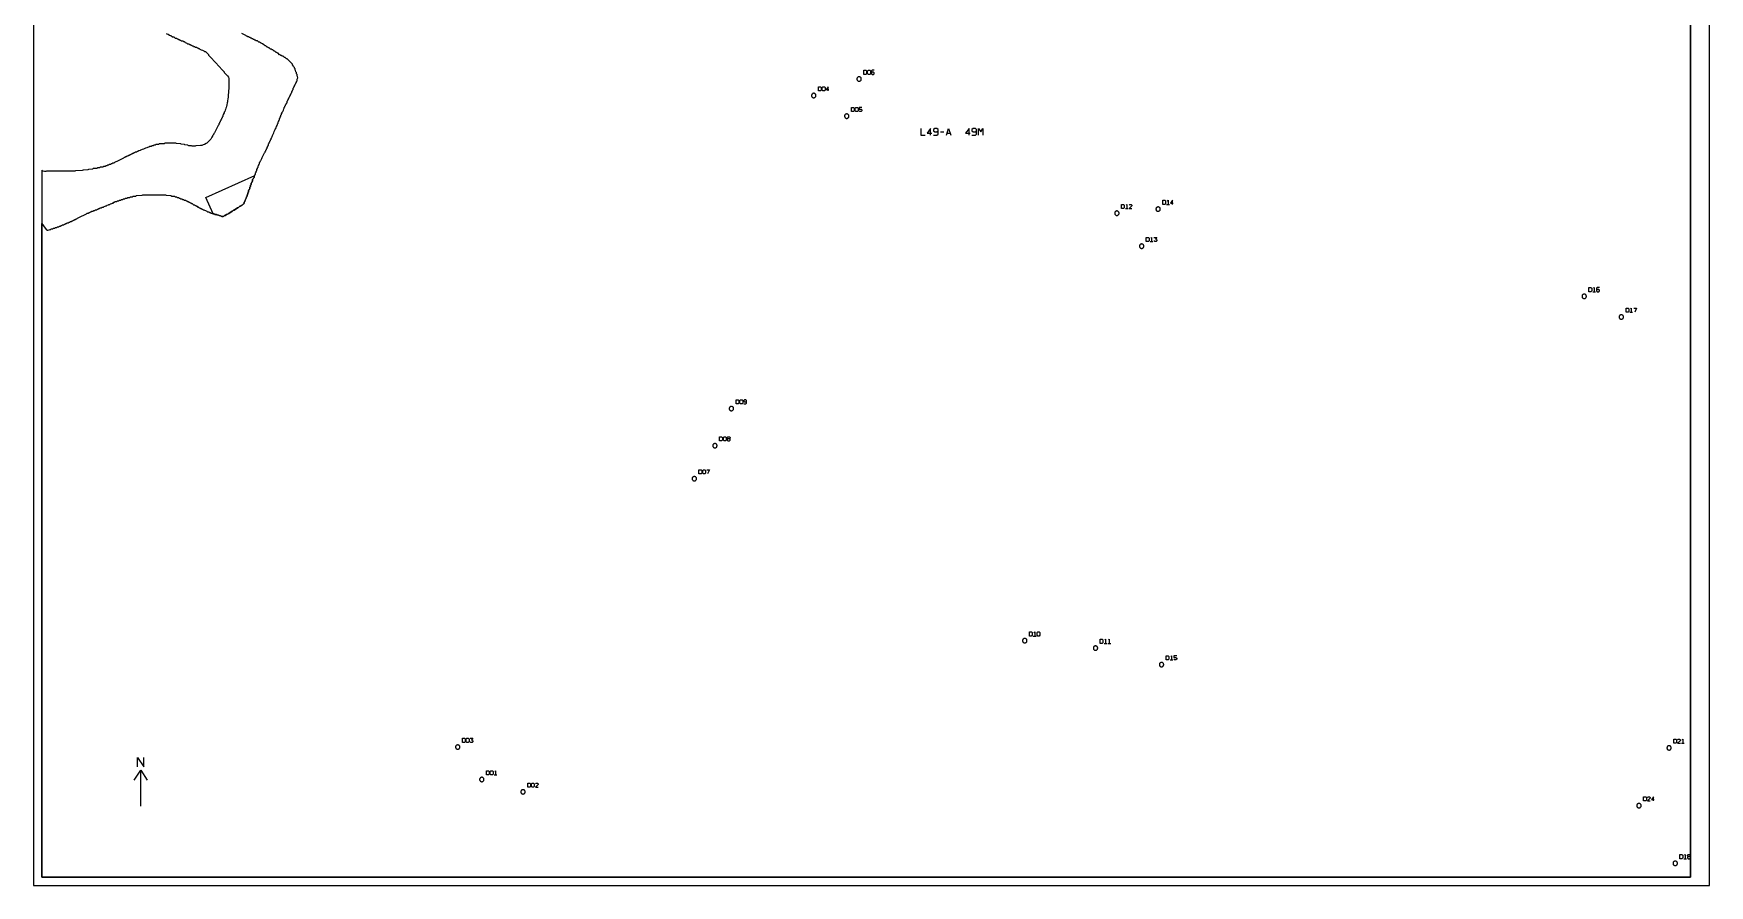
# Model space of a CAD drawing. Header units: millimetres. Extents: x 0 to 1219, y 0 to 1240.
# Drawn here: x 0 to 1219, y 0 to 620 of the extents above; entities that cross this region are included whole.
import ezdxf

# ---------------------------------------------------------------- set-up
doc = ezdxf.new("R2010")
doc.units = ezdxf.units.MM
for name, color, linetype in [('CUT_DOWEL_3.2', 2, 'Continuous'), ('CUT_OUTER', 1, 'Continuous'), ('ENGRAVE_BLDG_BOX', 5, 'Continuous'), ('ENGRAVE_BLDG_FOOTPRINT', 8, 'Continuous'), ('ENGRAVE_NEXT', 3, 'Continuous'), ('ENGRAVE_NORTH', 2, 'Continuous'), ('ENGRAVE_TEXT', 2, 'Continuous'), ('SHEET_EDGE', 7, 'Continuous')]:
    doc.layers.add(name, color=color, linetype=linetype)

msp = doc.modelspace()

# ---------------------------------------------------------------- linework, layer by layer
at = {"layer": 'CUT_DOWEL_3.2'}
for points in [[(602.2, 586.7), (602.2, 586.9), (602.1, 587.1), (602.1, 587.3), (602, 587.5), (601.9, 587.7), (601.7, 587.8), (601.6, 588), (601.4, 588.1), (601.2, 588.2), (601, 588.2), (600.8, 588.3), (600.6, 588.3), (600.4, 588.3), (600.2, 588.2), (600, 588.2), (599.8, 588.1), (599.6, 588), (599.4, 587.8), (599.3, 587.7), (599.2, 587.5), (599.1, 587.3), (599, 587.1), (599, 586.9), (599, 586.7), (599, 586.5), (599, 586.3), (599.1, 586.1), (599.2, 585.9), (599.3, 585.7), (599.4, 585.6), (599.6, 585.4), (599.8, 585.3), (600, 585.2), (600.2, 585.1), (600.4, 585.1), (600.6, 585.1), (600.8, 585.1), (601, 585.1), (601.2, 585.2), (601.4, 585.3), (601.6, 585.4), (601.7, 585.6), (601.9, 585.7), (602, 585.9), (602.1, 586.1), (602.1, 586.3), (602.2, 586.5), (602.2, 586.7)], [(569.2, 574.7), (569.2, 574.9), (569.1, 575.1), (569.1, 575.3), (569, 575.5), (568.9, 575.7), (568.7, 575.8), (568.6, 576), (568.4, 576.1), (568.2, 576.2), (568, 576.2), (567.8, 576.3), (567.6, 576.3), (567.4, 576.3), (567.2, 576.2), (567, 576.2), (566.8, 576.1), (566.6, 576), (566.4, 575.8), (566.3, 575.7), (566.2, 575.5), (566.1, 575.3), (566, 575.1), (566, 574.9), (566, 574.7), (566, 574.5), (566, 574.3), (566.1, 574.1), (566.2, 573.9), (566.3, 573.7), (566.4, 573.6), (566.6, 573.4), (566.8, 573.3), (567, 573.2), (567.2, 573.1), (567.4, 573.1), (567.6, 573.1), (567.8, 573.1), (568, 573.1), (568.2, 573.2), (568.4, 573.3), (568.6, 573.4), (568.7, 573.6), (568.9, 573.7), (569, 573.9), (569.1, 574.1), (569.1, 574.3), (569.2, 574.5), (569.2, 574.7)], [(593.2, 559.7), (593.2, 559.9), (593.1, 560.1), (593.1, 560.3), (593, 560.5), (592.9, 560.7), (592.7, 560.8), (592.6, 561), (592.4, 561.1), (592.2, 561.2), (592, 561.2), (591.8, 561.3), (591.6, 561.3), (591.4, 561.3), (591.2, 561.2), (591, 561.2), (590.8, 561.1), (590.6, 561), (590.4, 560.8), (590.3, 560.7), (590.2, 560.5), (590.1, 560.3), (590, 560.1), (590, 559.9), (590, 559.7), (590, 559.5), (590, 559.3), (590.1, 559.1), (590.2, 558.9), (590.3, 558.7), (590.4, 558.6), (590.6, 558.4), (590.8, 558.3), (591, 558.2), (591.2, 558.1), (591.4, 558.1), (591.6, 558.1), (591.8, 558.1), (592, 558.1), (592.2, 558.2), (592.4, 558.3), (592.6, 558.4), (592.7, 558.6), (592.9, 558.7), (593, 558.9), (593.1, 559.1), (593.1, 559.3), (593.2, 559.5), (593.2, 559.7)], [(789.7, 489.1), (789.7, 489.3), (789.7, 489.5), (789.6, 489.7), (789.5, 489.9), (789.4, 490), (789.2, 490.2), (789.1, 490.3), (788.9, 490.5), (788.7, 490.5), (788.5, 490.6), (788.3, 490.7), (788.1, 490.7), (787.9, 490.7), (787.7, 490.6), (787.5, 490.5), (787.3, 490.5), (787.1, 490.3), (787, 490.2), (786.8, 490), (786.7, 489.9), (786.6, 489.7), (786.6, 489.5), (786.5, 489.3), (786.5, 489.1), (786.5, 488.9), (786.6, 488.7), (786.6, 488.5), (786.7, 488.3), (786.8, 488.1), (787, 487.9), (787.1, 487.8), (787.3, 487.7), (787.5, 487.6), (787.7, 487.5), (787.9, 487.5), (788.1, 487.5), (788.3, 487.5), (788.5, 487.5), (788.7, 487.6), (788.9, 487.7), (789.1, 487.8), (789.2, 487.9), (789.4, 488.1), (789.5, 488.3), (789.6, 488.5), (789.7, 488.7), (789.7, 488.9), (789.7, 489.1)], [(819.7, 492.1), (819.7, 492.3), (819.7, 492.5), (819.6, 492.7), (819.5, 492.9), (819.4, 493), (819.2, 493.2), (819.1, 493.3), (818.9, 493.5), (818.7, 493.5), (818.5, 493.6), (818.3, 493.7), (818.1, 493.7), (817.9, 493.7), (817.7, 493.6), (817.5, 493.5), (817.3, 493.5), (817.1, 493.3), (817, 493.2), (816.8, 493), (816.7, 492.9), (816.6, 492.7), (816.6, 492.5), (816.5, 492.3), (816.5, 492.1), (816.5, 491.9), (816.6, 491.7), (816.6, 491.5), (816.7, 491.3), (816.8, 491.1), (817, 490.9), (817.1, 490.8), (817.3, 490.7), (817.5, 490.6), (817.7, 490.5), (817.9, 490.5), (818.1, 490.5), (818.3, 490.5), (818.5, 490.5), (818.7, 490.6), (818.9, 490.7), (819.1, 490.8), (819.2, 490.9), (819.4, 491.1), (819.5, 491.3), (819.6, 491.5), (819.7, 491.7), (819.7, 491.9), (819.7, 492.1)], [(807.7, 465.1), (807.7, 465.3), (807.7, 465.5), (807.6, 465.7), (807.5, 465.9), (807.4, 466), (807.2, 466.2), (807.1, 466.3), (806.9, 466.5), (806.7, 466.5), (806.5, 466.6), (806.3, 466.7), (806.1, 466.7), (805.9, 466.7), (805.7, 466.6), (805.5, 466.5), (805.3, 466.5), (805.1, 466.3), (805, 466.2), (804.8, 466), (804.7, 465.9), (804.6, 465.7), (804.6, 465.5), (804.5, 465.3), (804.5, 465.1), (804.5, 464.9), (804.6, 464.7), (804.6, 464.5), (804.7, 464.3), (804.8, 464.1), (805, 463.9), (805.1, 463.8), (805.3, 463.7), (805.5, 463.6), (805.7, 463.5), (805.9, 463.5), (806.1, 463.5), (806.3, 463.5), (806.5, 463.5), (806.7, 463.6), (806.9, 463.7), (807.1, 463.8), (807.2, 463.9), (807.4, 464.1), (807.5, 464.3), (807.6, 464.5), (807.7, 464.7), (807.7, 464.9), (807.7, 465.1)], [(1129.7, 428.6), (1129.7, 428.8), (1129.6, 429), (1129.6, 429.2), (1129.5, 429.4), (1129.3, 429.6), (1129.2, 429.7), (1129, 429.9), (1128.9, 430), (1128.7, 430.1), (1128.5, 430.1), (1128.3, 430.2), (1128.1, 430.2), (1127.9, 430.2), (1127.7, 430.1), (1127.5, 430.1), (1127.3, 430), (1127.1, 429.9), (1126.9, 429.7), (1126.8, 429.6), (1126.7, 429.4), (1126.6, 429.2), (1126.5, 429), (1126.5, 428.8), (1126.5, 428.6), (1126.5, 428.4), (1126.5, 428.2), (1126.6, 428), (1126.7, 427.8), (1126.8, 427.6), (1126.9, 427.5), (1127.1, 427.3), (1127.3, 427.2), (1127.5, 427.1), (1127.7, 427), (1127.9, 427), (1128.1, 427), (1128.3, 427), (1128.5, 427), (1128.7, 427.1), (1128.9, 427.2), (1129, 427.3), (1129.2, 427.5), (1129.3, 427.6), (1129.5, 427.8), (1129.6, 428), (1129.6, 428.2), (1129.7, 428.4), (1129.7, 428.6)], [(1156.7, 413.6), (1156.7, 413.8), (1156.6, 414), (1156.6, 414.2), (1156.5, 414.4), (1156.3, 414.6), (1156.2, 414.7), (1156, 414.9), (1155.9, 415), (1155.7, 415.1), (1155.5, 415.1), (1155.3, 415.2), (1155.1, 415.2), (1154.9, 415.2), (1154.7, 415.1), (1154.5, 415.1), (1154.3, 415), (1154.1, 414.9), (1153.9, 414.7), (1153.8, 414.6), (1153.7, 414.4), (1153.6, 414.2), (1153.5, 414), (1153.5, 413.8), (1153.5, 413.6), (1153.5, 413.4), (1153.5, 413.2), (1153.6, 413), (1153.7, 412.8), (1153.8, 412.6), (1153.9, 412.5), (1154.1, 412.3), (1154.3, 412.2), (1154.5, 412.1), (1154.7, 412), (1154.9, 412), (1155.1, 412), (1155.3, 412), (1155.5, 412), (1155.7, 412.1), (1155.9, 412.2), (1156, 412.3), (1156.2, 412.5), (1156.3, 412.6), (1156.5, 412.8), (1156.6, 413), (1156.6, 413.2), (1156.7, 413.4), (1156.7, 413.6)], [(509.3, 347), (509.3, 347.2), (509.2, 347.4), (509.2, 347.6), (509.1, 347.8), (509, 347.9), (508.8, 348.1), (508.7, 348.2), (508.5, 348.3), (508.3, 348.4), (508.1, 348.5), (507.9, 348.5), (507.7, 348.6), (507.5, 348.5), (507.3, 348.5), (507.1, 348.4), (506.9, 348.3), (506.7, 348.2), (506.6, 348.1), (506.4, 347.9), (506.3, 347.8), (506.2, 347.6), (506.1, 347.4), (506.1, 347.2), (506.1, 347), (506.1, 346.7), (506.1, 346.5), (506.2, 346.3), (506.3, 346.2), (506.4, 346), (506.6, 345.8), (506.7, 345.7), (506.9, 345.6), (507.1, 345.5), (507.3, 345.4), (507.5, 345.4), (507.7, 345.4), (507.9, 345.4), (508.1, 345.4), (508.3, 345.5), (508.5, 345.6), (508.7, 345.7), (508.8, 345.8), (509, 346), (509.1, 346.2), (509.2, 346.3), (509.2, 346.5), (509.3, 346.7), (509.3, 347)], [(497.3, 320), (497.3, 320.2), (497.2, 320.4), (497.2, 320.6), (497.1, 320.8), (497, 320.9), (496.8, 321.1), (496.7, 321.2), (496.5, 321.3), (496.3, 321.4), (496.1, 321.5), (495.9, 321.5), (495.7, 321.6), (495.5, 321.5), (495.3, 321.5), (495.1, 321.4), (494.9, 321.3), (494.7, 321.2), (494.6, 321.1), (494.4, 320.9), (494.3, 320.8), (494.2, 320.6), (494.1, 320.4), (494.1, 320.2), (494.1, 320), (494.1, 319.7), (494.1, 319.5), (494.2, 319.3), (494.3, 319.2), (494.4, 319), (494.6, 318.8), (494.7, 318.7), (494.9, 318.6), (495.1, 318.5), (495.3, 318.4), (495.5, 318.4), (495.7, 318.4), (495.9, 318.4), (496.1, 318.4), (496.3, 318.5), (496.5, 318.6), (496.7, 318.7), (496.8, 318.8), (497, 319), (497.1, 319.2), (497.2, 319.3), (497.2, 319.5), (497.3, 319.7), (497.3, 320)], [(482.3, 296), (482.3, 296.2), (482.2, 296.4), (482.2, 296.6), (482.1, 296.8), (482, 296.9), (481.8, 297.1), (481.7, 297.2), (481.5, 297.3), (481.3, 297.4), (481.1, 297.5), (480.9, 297.5), (480.7, 297.6), (480.5, 297.5), (480.3, 297.5), (480.1, 297.4), (479.9, 297.3), (479.7, 297.2), (479.6, 297.1), (479.4, 296.9), (479.3, 296.8), (479.2, 296.6), (479.1, 296.4), (479.1, 296.2), (479.1, 296), (479.1, 295.7), (479.1, 295.5), (479.2, 295.3), (479.3, 295.2), (479.4, 295), (479.6, 294.8), (479.7, 294.7), (479.9, 294.6), (480.1, 294.5), (480.3, 294.4), (480.5, 294.4), (480.7, 294.4), (480.9, 294.4), (481.1, 294.4), (481.3, 294.5), (481.5, 294.6), (481.7, 294.7), (481.8, 294.8), (482, 295), (482.1, 295.2), (482.2, 295.3), (482.2, 295.5), (482.3, 295.7), (482.3, 296)], [(722.7, 178.1), (722.7, 178.3), (722.6, 178.5), (722.6, 178.7), (722.5, 178.9), (722.4, 179.1), (722.2, 179.2), (722.1, 179.4), (721.9, 179.5), (721.7, 179.6), (721.5, 179.6), (721.3, 179.7), (721.1, 179.7), (720.9, 179.7), (720.7, 179.6), (720.5, 179.6), (720.3, 179.5), (720.1, 179.4), (720, 179.2), (719.8, 179.1), (719.7, 178.9), (719.6, 178.7), (719.5, 178.5), (719.5, 178.3), (719.5, 178.1), (719.5, 177.9), (719.5, 177.7), (719.6, 177.5), (719.7, 177.3), (719.8, 177.1), (720, 177), (720.1, 176.8), (720.3, 176.7), (720.5, 176.6), (720.7, 176.5), (720.9, 176.5), (721.1, 176.5), (721.3, 176.5), (721.5, 176.5), (721.7, 176.6), (721.9, 176.7), (722.1, 176.8), (722.2, 177), (722.4, 177.1), (722.5, 177.3), (722.6, 177.5), (722.6, 177.7), (722.7, 177.9), (722.7, 178.1)], [(774.2, 172.7), (774.2, 172.9), (774.1, 173.1), (774.1, 173.3), (774, 173.5), (773.8, 173.7), (773.7, 173.8), (773.6, 174), (773.4, 174.1), (773.2, 174.2), (773, 174.2), (772.8, 174.3), (772.6, 174.3), (772.4, 174.3), (772.2, 174.2), (772, 174.2), (771.8, 174.1), (771.6, 174), (771.4, 173.8), (771.3, 173.7), (771.2, 173.5), (771.1, 173.3), (771, 173.1), (771, 172.9), (771, 172.7), (771, 172.5), (771, 172.3), (771.1, 172.1), (771.2, 171.9), (771.3, 171.7), (771.4, 171.6), (771.6, 171.4), (771.8, 171.3), (772, 171.2), (772.2, 171.1), (772.4, 171.1), (772.6, 171.1), (772.8, 171.1), (773, 171.1), (773.2, 171.2), (773.4, 171.3), (773.6, 171.4), (773.7, 171.6), (773.8, 171.7), (774, 171.9), (774.1, 172.1), (774.1, 172.3), (774.2, 172.5), (774.2, 172.7)], [(822.2, 160.7), (822.2, 160.9), (822.1, 161.1), (822.1, 161.3), (822, 161.5), (821.8, 161.7), (821.7, 161.8), (821.6, 162), (821.4, 162.1), (821.2, 162.2), (821, 162.2), (820.8, 162.3), (820.6, 162.3), (820.4, 162.3), (820.2, 162.2), (820, 162.2), (819.8, 162.1), (819.6, 162), (819.4, 161.8), (819.3, 161.7), (819.2, 161.5), (819.1, 161.3), (819, 161.1), (819, 160.9), (819, 160.7), (819, 160.5), (819, 160.3), (819.1, 160.1), (819.2, 159.9), (819.3, 159.7), (819.4, 159.6), (819.6, 159.4), (819.8, 159.3), (820, 159.2), (820.2, 159.1), (820.4, 159.1), (820.6, 159.1), (820.8, 159.1), (821, 159.1), (821.2, 159.2), (821.4, 159.3), (821.6, 159.4), (821.7, 159.6), (821.8, 159.7), (822, 159.9), (822.1, 160.1), (822.1, 160.3), (822.2, 160.5), (822.2, 160.7)], [(310.2, 100.7), (310.2, 100.9), (310.1, 101.1), (310.1, 101.3), (310, 101.5), (309.8, 101.7), (309.7, 101.8), (309.6, 102), (309.4, 102.1), (309.2, 102.2), (309, 102.2), (308.8, 102.3), (308.6, 102.3), (308.4, 102.3), (308.2, 102.2), (308, 102.2), (307.8, 102.1), (307.6, 102), (307.4, 101.8), (307.3, 101.7), (307.2, 101.5), (307.1, 101.3), (307, 101.1), (307, 100.9), (307, 100.7), (307, 100.5), (307, 100.3), (307.1, 100.1), (307.2, 99.9), (307.3, 99.7), (307.4, 99.6), (307.6, 99.4), (307.8, 99.3), (308, 99.2), (308.2, 99.2), (308.4, 99.1), (308.6, 99.1), (308.8, 99.1), (309, 99.2), (309.2, 99.2), (309.4, 99.3), (309.6, 99.4), (309.7, 99.6), (309.8, 99.7), (310, 99.9), (310.1, 100.1), (310.1, 100.3), (310.2, 100.5), (310.2, 100.7)], [(1191.4, 100.1), (1191.4, 100.3), (1191.4, 100.5), (1191.3, 100.7), (1191.2, 100.9), (1191.1, 101.1), (1190.9, 101.2), (1190.8, 101.4), (1190.6, 101.5), (1190.4, 101.6), (1190.2, 101.6), (1190, 101.7), (1189.8, 101.7), (1189.6, 101.7), (1189.4, 101.6), (1189.2, 101.6), (1189, 101.5), (1188.8, 101.4), (1188.7, 101.2), (1188.5, 101.1), (1188.4, 100.9), (1188.3, 100.7), (1188.3, 100.5), (1188.2, 100.3), (1188.2, 100.1), (1188.2, 99.9), (1188.3, 99.7), (1188.3, 99.5), (1188.4, 99.3), (1188.5, 99.1), (1188.7, 99), (1188.8, 98.8), (1189, 98.7), (1189.2, 98.6), (1189.4, 98.6), (1189.6, 98.5), (1189.8, 98.5), (1190, 98.5), (1190.2, 98.6), (1190.4, 98.6), (1190.6, 98.7), (1190.8, 98.8), (1190.9, 99), (1191.1, 99.1), (1191.2, 99.3), (1191.3, 99.5), (1191.4, 99.7), (1191.4, 99.9), (1191.4, 100.1)], [(327.7, 77.1), (327.7, 77.3), (327.6, 77.5), (327.6, 77.7), (327.5, 77.9), (327.4, 78.1), (327.2, 78.2), (327.1, 78.4), (326.9, 78.5), (326.7, 78.6), (326.5, 78.6), (326.3, 78.7), (326.1, 78.7), (325.9, 78.7), (325.7, 78.6), (325.5, 78.6), (325.3, 78.5), (325.1, 78.4), (325, 78.2), (324.8, 78.1), (324.7, 77.9), (324.6, 77.7), (324.5, 77.5), (324.5, 77.3), (324.5, 77.1), (324.5, 76.9), (324.5, 76.7), (324.6, 76.5), (324.7, 76.3), (324.8, 76.1), (325, 76), (325.1, 75.8), (325.3, 75.7), (325.5, 75.6), (325.7, 75.6), (325.9, 75.5), (326.1, 75.5), (326.3, 75.5), (326.5, 75.6), (326.7, 75.6), (326.9, 75.7), (327.1, 75.8), (327.2, 76), (327.4, 76.1), (327.5, 76.3), (327.6, 76.5), (327.6, 76.7), (327.7, 76.9), (327.7, 77.1)], [(357.7, 68.1), (357.7, 68.3), (357.6, 68.5), (357.6, 68.7), (357.5, 68.9), (357.4, 69.1), (357.2, 69.2), (357.1, 69.4), (356.9, 69.5), (356.7, 69.6), (356.5, 69.6), (356.3, 69.7), (356.1, 69.7), (355.9, 69.7), (355.7, 69.6), (355.5, 69.6), (355.3, 69.5), (355.1, 69.4), (355, 69.2), (354.8, 69.1), (354.7, 68.9), (354.6, 68.7), (354.5, 68.5), (354.5, 68.3), (354.5, 68.1), (354.5, 67.9), (354.5, 67.7), (354.6, 67.5), (354.7, 67.3), (354.8, 67.1), (355, 67), (355.1, 66.8), (355.3, 66.7), (355.5, 66.6), (355.7, 66.6), (355.9, 66.5), (356.1, 66.5), (356.3, 66.5), (356.5, 66.6), (356.7, 66.6), (356.9, 66.7), (357.1, 66.8), (357.2, 67), (357.4, 67.1), (357.5, 67.3), (357.6, 67.5), (357.6, 67.7), (357.7, 67.9), (357.7, 68.1)], [(1169.5, 58.1), (1169.5, 58.3), (1169.4, 58.5), (1169.4, 58.7), (1169.3, 58.9), (1169.1, 59.1), (1169, 59.2), (1168.9, 59.4), (1168.7, 59.5), (1168.5, 59.6), (1168.3, 59.6), (1168.1, 59.7), (1167.9, 59.7), (1167.7, 59.7), (1167.5, 59.6), (1167.3, 59.6), (1167.1, 59.5), (1166.9, 59.4), (1166.7, 59.2), (1166.6, 59.1), (1166.5, 58.9), (1166.4, 58.7), (1166.3, 58.5), (1166.3, 58.3), (1166.3, 58.1), (1166.3, 57.9), (1166.3, 57.7), (1166.4, 57.5), (1166.5, 57.3), (1166.6, 57.1), (1166.7, 57), (1166.9, 56.8), (1167.1, 56.7), (1167.3, 56.6), (1167.5, 56.6), (1167.7, 56.5), (1167.9, 56.5), (1168.1, 56.5), (1168.3, 56.6), (1168.5, 56.6), (1168.7, 56.7), (1168.9, 56.8), (1169, 57), (1169.1, 57.1), (1169.3, 57.3), (1169.4, 57.5), (1169.4, 57.7), (1169.5, 57.9), (1169.5, 58.1)], [(1195.9, 16.1), (1195.9, 16.3), (1195.9, 16.5), (1195.8, 16.7), (1195.7, 16.9), (1195.6, 17.1), (1195.5, 17.2), (1195.3, 17.4), (1195.1, 17.5), (1194.9, 17.6), (1194.7, 17.6), (1194.5, 17.7), (1194.3, 17.7), (1194.1, 17.7), (1193.9, 17.6), (1193.7, 17.6), (1193.5, 17.5), (1193.3, 17.4), (1193.2, 17.2), (1193.1, 17.1), (1192.9, 16.9), (1192.8, 16.7), (1192.8, 16.5), (1192.7, 16.3), (1192.7, 16.1), (1192.7, 15.9), (1192.8, 15.7), (1192.8, 15.5), (1192.9, 15.3), (1193.1, 15.1), (1193.2, 15), (1193.3, 14.8), (1193.5, 14.7), (1193.7, 14.6), (1193.9, 14.6), (1194.1, 14.5), (1194.3, 14.5), (1194.5, 14.5), (1194.7, 14.6), (1194.9, 14.6), (1195.1, 14.7), (1195.3, 14.8), (1195.5, 15), (1195.6, 15.1), (1195.7, 15.3), (1195.8, 15.5), (1195.9, 15.7), (1195.9, 15.9), (1195.9, 16.1)]]:
    msp.add_lwpolyline(points, close=True, dxfattribs=at)
at = {"layer": 'CUT_OUTER'}
msp.add_lwpolyline([(96.5, 619.9), (97, 619.5), (98, 619.4), (99, 618.5), (100, 618.4), (101, 617.5), (102, 617.4), (103, 616.5), (104, 616.4), (104.5, 615.9), (105, 615.9), (105.5, 615.4), (106, 615.4), (106.4, 615), (107, 614.9), (107.5, 614.5), (108.5, 614.4), (109, 613.9), (109.5, 613.9), (110, 613.4), (110.5, 613.4), (110.9, 613), (111.5, 612.9), (112, 612.4), (113, 612.4), (113.5, 611.9), (114, 611.9), (114.5, 611.4), (115, 611.4), (115.5, 610.9), (116, 610.9), (116.4, 610.5), (116.5, 610.4), (117, 610.4), (117.5, 609.9), (118.5, 609.8), (119, 609.4), (119.5, 609.3), (120, 608.9), (120.5, 608.8), (121, 608.4), (121.5, 608.3), (122, 607.9), (123, 607.8), (123.5, 607.4), (124, 607.3), (124.5, 606.8), (125, 606.7), (127.2, 604.5), (127.4, 604), (127.5, 603.8), (133.7, 597.5), (133.8, 597), (134, 596.8), (138.2, 592.5), (138.6, 592), (138.8, 591.5), (139, 591.2), (141, 589), (141.8, 588), (142.1, 587), (142.2, 586), (142.2, 580), (142.1, 579), (141.8, 578.5), (141.7, 573.5), (141.6, 573), (141.3, 572.5), (141.2, 570.5), (141.1, 570), (140.8, 569.5), (140.7, 568), (140.6, 567.5), (140.3, 567), (140.1, 566), (139.8, 565.5), (139.6, 564.5), (139.3, 564), (139.1, 563), (138.8, 562.5), (138.6, 562), (138.3, 561.5), (138.2, 561), (137.8, 560.5), (137.6, 559.5), (137.3, 559), (137.2, 558.5), (136.8, 558), (136.7, 557.5), (136.3, 557), (136.2, 556.5), (135.8, 556), (135.7, 555.5), (135.3, 555), (135.2, 554.5), (134.8, 554), (134.7, 553.5), (134.3, 553), (134.2, 552.5), (133.8, 552), (133.7, 551.5), (133.3, 551), (133.1, 550.5), (132.8, 550), (132.6, 549.5), (132.3, 549), (132.1, 548.5), (131.8, 548), (131.6, 547.5), (131.2, 547), (131.1, 546.5), (130.7, 546), (130.5, 545.5), (129.7, 544.5), (129.5, 544), (129.2, 543.5), (128.9, 543), (128, 542), (126, 540.1), (125.5, 539.7), (124.5, 539.1), (123.5, 538.8), (122.5, 538.4), (121.5, 538.3), (118, 538.2), (117.5, 537.9), (116.5, 537.8), (115.5, 537.9), (115, 538.2), (113, 538.2), (112.5, 538.3), (112.3, 538.5), (112, 538.6), (110, 538.8), (109.8, 539), (109.5, 539.1), (107.5, 539.2), (107.2, 539.5), (107, 539.6), (104, 539.7), (103.5, 540.1), (95.5, 540.1), (95, 539.6), (91.5, 539.5), (91, 539.1), (89, 539), (88.5, 538.6), (87.5, 538.5), (87, 538.1), (86, 538), (85.5, 537.6), (84.5, 537.5), (84, 537.1), (83, 537), (82.5, 536.6), (81.5, 536.5), (81, 536.1), (80.4, 536), (80, 535.6), (79, 535.5), (78.5, 535.1), (77.9, 535), (77.5, 534.6), (76.5, 534.5), (76, 534.1), (75.4, 534), (75, 533.6), (74, 533.5), (73.5, 533.1), (73, 533), (72.5, 532.6), (72, 532.5), (71.5, 532.1), (71, 532), (70.5, 531.6), (70, 531.5), (69.5, 531.1), (69, 531), (68.5, 530.6), (68, 530.5), (67.5, 530.1), (67, 530), (66.5, 529.6), (66, 529.5), (65.5, 529.1), (65, 529), (64.5, 528.6), (64, 528.5), (63.5, 528.1), (63, 528), (62.5, 527.6), (62, 527.5), (61.5, 527.1), (61, 527), (60.5, 526.6), (60, 526.5), (59.5, 526.1), (58.9, 526), (58.5, 525.6), (57.5, 525.5), (57, 525.1), (56.4, 525), (56, 524.6), (55, 524.5), (54.5, 524.1), (53.9, 524), (53.5, 523.6), (52.5, 523.5), (52, 523.1), (51, 523.1), (50.5, 522.6), (48.5, 522.5), (48, 522.1), (46.5, 522), (46, 521.6), (43.5, 521.5), (43, 521.1), (40, 521), (39.5, 520.6), (36, 520.5), (35.5, 520.1), (30.5, 520), (30, 519.6), (29.5, 519.6), (17, 519.6), (9.5, 519.7), (9, 519.5), (8, 519.4), (7, 519.6), (6.5, 519.8), (6, 520.5), (6, 6), (6, 6), (1205.5, 6), (1205.5, 986.3)], dxfattribs=at)
at = {"layer": 'ENGRAVE_BLDG_BOX'}
for points in [[(125.3, 500.4), (160.9, 516.6), (160.9, 516.5), (160.4, 516), (160.4, 515), (160, 514.6), (159.9, 514), (159.4, 513.5), (159.4, 512.5), (159, 512.1), (158.9, 511.5), (158.4, 511), (158.4, 510), (157.9, 509.5), (157.9, 508.5), (157.4, 508), (157.4, 507), (157, 506.6), (156.9, 506.5), (156.9, 506), (156.4, 505.5), (156.3, 504.5), (155.9, 504), (155.8, 503), (155.4, 502.5), (155.3, 501.5), (154.9, 501), (154.8, 500), (154.4, 499.5), (154.3, 499), (153.9, 498.5), (153.7, 497.5), (153.3, 497), (153.2, 496.5), (153, 496), (152.5, 495.7), (151.5, 494.8), (151, 494.7), (150.5, 494.2), (150, 494.1), (149, 493.2), (148.5, 493.1), (147.5, 492.2), (147, 492.1), (146, 491.3), (145.5, 491.2), (145, 490.7), (144.5, 490.6), (143.5, 489.8), (143, 489.7), (142, 488.8), (141.5, 488.7), (141, 488.3), (140.5, 488.2), (139.5, 487.4), (139, 487.3), (138.5, 487), (138, 486.8), (137, 486.8), (136.5, 486.9), (136, 487.2), (135, 487.3), (134.5, 487.7), (133.5, 487.8), (133.3, 488), (133, 488.1), (132, 488.2), (131.5, 488.6), (130.6, 488.7), (125.3, 500.4)], [(34.9, 6), (61.1, 6), (61.1, 6), (34.9, 6), (34.9, 6)], [(66.3, 6), (91.5, 6), (91.5, 6), (66.3, 6), (66.3, 6)], [(148, 6), (200.8, 6), (200.8, 6), (148, 6), (148, 6)], [(401.3, 6), (380.1, 6), (380.1, 6), (401.3, 6), (401.3, 6)], [(474.5, 6), (442.3, 6), (442.3, 6), (474.5, 6), (474.5, 6)], [(484.9, 6), (511.7, 6), (511.7, 6), (484.9, 6), (484.9, 6)], [(518.8, 6), (527.4, 6), (527.4, 6), (518.8, 6), (518.8, 6)]]:
    msp.add_lwpolyline(points, close=True, dxfattribs=at)
at = {"layer": 'ENGRAVE_BLDG_FOOTPRINT'}
for points in [[(125.3, 500.4), (160.9, 516.6), (160.9, 516.5), (160.4, 516), (160.4, 515), (160, 514.6), (159.9, 514), (159.4, 513.5), (159.4, 512.5), (159, 512.1), (158.9, 511.5), (158.4, 511), (158.4, 510), (157.9, 509.5), (157.9, 508.5), (157.4, 508), (157.4, 507), (157, 506.6), (156.9, 506.5), (156.9, 506), (156.4, 505.5), (156.3, 504.5), (155.9, 504), (155.8, 503), (155.4, 502.5), (155.3, 501.5), (154.9, 501), (154.8, 500), (154.4, 499.5), (154.3, 499), (153.9, 498.5), (153.7, 497.5), (153.3, 497), (153.2, 496.5), (153, 496), (152.5, 495.7), (151.5, 494.8), (151, 494.7), (150.5, 494.2), (150, 494.1), (149, 493.2), (148.5, 493.1), (147.5, 492.2), (147, 492.1), (146, 491.3), (145.5, 491.2), (145, 490.7), (144.5, 490.6), (143.5, 489.8), (143, 489.7), (142, 488.8), (141.5, 488.7), (141, 488.3), (140.5, 488.2), (139.5, 487.4), (139, 487.3), (138.5, 487), (138, 486.8), (137, 486.8), (136.5, 486.9), (136, 487.2), (135, 487.3), (134.5, 487.7), (133.5, 487.8), (133.3, 488), (133, 488.1), (132, 488.2), (131.5, 488.6), (130.6, 488.7), (125.3, 500.4)], [(61.1, 6), (34.9, 6), (34.9, 6), (61.1, 6), (61.1, 6)], [(91.5, 6), (66.3, 6), (66.3, 6), (91.5, 6), (91.5, 6)], [(200.8, 6), (148, 6), (148, 6), (200.8, 6), (200.8, 6)], [(380.1, 6), (401.3, 6), (401.3, 6), (380.1, 6), (380.1, 6)], [(442.3, 6), (474.5, 6), (474.5, 6), (442.3, 6), (442.3, 6)], [(511.7, 6), (484.9, 6), (484.9, 6), (511.7, 6), (511.7, 6)], [(527.4, 6), (518.8, 6), (518.8, 6), (527.4, 6), (527.4, 6)]]:
    msp.add_lwpolyline(points, close=True, dxfattribs=at)
at = {"layer": 'ENGRAVE_NEXT'}
msp.add_lwpolyline([(1205.5, 806.6), (1205.5, 6), (6, 6), (6, 481.6), (8.5, 478.3), (9.5, 477.1), (9.5, 477.1), (10, 476.8), (10.5, 476.7), (11.5, 476.9), (12, 477.2), (12.5, 477.3), (12.7, 477.5), (13, 477.6), (14, 477.7), (14.5, 478.1), (15.5, 478.2), (16, 478.6), (17, 478.7), (17.5, 479.1), (18.5, 479.1), (19, 479.6), (19.5, 479.6), (20, 480.1), (20.5, 480.1), (21, 480.6), (22, 480.6), (22.5, 481.1), (23, 481.1), (23.5, 481.6), (24, 481.6), (24.5, 482.1), (25.5, 482.1), (25.9, 482.5), (26.5, 482.6), (27, 483.1), (27.5, 483.1), (28, 483.6), (28.5, 483.6), (29, 484), (29.5, 484.1), (30, 484.5), (30.5, 484.6), (31, 485), (31.5, 485.1), (32, 485.5), (32.5, 485.6), (33, 486), (33.5, 486.1), (34, 486.5), (34.5, 486.6), (35, 487), (35.5, 487.1), (36, 487.5), (36.5, 487.6), (37, 488), (37.5, 488.1), (38, 488.5), (38.5, 488.6), (39, 489), (40, 489.1), (40.4, 489.5), (41, 489.6), (41.5, 490), (42, 490.1), (42.5, 490.5), (43.5, 490.6), (43.9, 491), (44.5, 491.1), (45, 491.5), (46, 491.6), (46.4, 492), (47, 492.1), (47.5, 492.5), (48, 492.5), (48.5, 493), (49.5, 493.1), (50, 493.5), (51, 493.6), (51.4, 494), (52, 494.1), (52.5, 494.5), (53, 494.5), (53.5, 495), (54.5, 495.1), (54.9, 495.5), (55.5, 495.5), (56, 496), (57, 496.1), (57.5, 496.5), (58, 496.5), (58.5, 497), (59, 497), (59.5, 497.5), (60.5, 497.5), (61, 498), (62, 498), (62.5, 498.5), (63.5, 498.5), (64, 499), (65, 499), (65.5, 499.5), (66.5, 499.5), (67, 500), (68, 500), (68.5, 500.5), (70, 500.5), (70.5, 501), (72, 501), (72.5, 501.5), (74.5, 501.5), (75, 502), (79, 502.1), (79.5, 502.5), (96, 502.5), (96.5, 502.1), (100, 502), (100.5, 501.6), (102.5, 501.5), (103, 501.1), (104, 501), (104.5, 500.6), (105.5, 500.5), (106, 500.1), (106.6, 500), (107, 499.6), (108, 499.5), (108.5, 499.1), (109.1, 499), (109.5, 498.6), (110.5, 498.5), (111, 498.1), (111.5, 498), (112, 497.6), (112.5, 497.6), (113, 497.1), (113.5, 497.1), (114, 496.6), (114.5, 496.6), (115, 496.1), (115.5, 496.1), (116.5, 495.1), (117, 495.1), (117.5, 494.6), (118, 494.6), (118.5, 494.1), (119, 494.1), (119.5, 493.6), (120, 493.6), (120.5, 493.1), (121, 493.1), (121.5, 492.6), (122, 492.6), (122.5, 492.1), (123, 492.1), (123.5, 491.6), (124, 491.6), (124.5, 491.2), (125, 491.1), (125.5, 490.7), (126, 490.6), (126.5, 490.2), (127.5, 490.1), (128, 489.7), (128.5, 489.6), (129, 489.2), (130, 489.1), (130.5, 488.7), (131.5, 488.6), (132, 488.2), (133, 488.1), (133.3, 488), (133.5, 487.8), (134.5, 487.7), (135, 487.3), (136, 487.2), (136.5, 486.9), (137, 486.8), (138, 486.8), (138.5, 487), (139, 487.3), (139.5, 487.4), (140.5, 488.2), (141, 488.3), (141.5, 488.7), (142, 488.8), (143, 489.7), (143.5, 489.8), (144.5, 490.6), (145, 490.7), (145.5, 491.2), (146, 491.3), (147, 492.1), (147.5, 492.2), (148.5, 493.1), (149, 493.2), (150, 494.1), (150.5, 494.2), (151, 494.7), (151.5, 494.8), (152.5, 495.7), (153, 496), (153.2, 496.5), (153.3, 497), (153.7, 497.5), (153.9, 498.5), (154.3, 499), (154.4, 499.5), (154.8, 500), (154.9, 501), (155.3, 501.5), (155.4, 502.5), (155.8, 503), (155.9, 504), (156.3, 504.5), (156.4, 505.5), (156.9, 506), (156.9, 506.5), (157, 506.6), (157.4, 507), (157.4, 508), (157.9, 508.5), (157.9, 509.5), (158.4, 510), (158.4, 511), (158.9, 511.5), (159, 512.1), (159.4, 512.5), (159.4, 513.5), (159.9, 514), (160, 514.6), (160.4, 515), (160.4, 516), (160.9, 516.5), (161, 517.1), (161.4, 517.5), (161.5, 518.5), (161.9, 519), (162, 519.6), (162.4, 520), (162.5, 521), (162.9, 521.5), (163, 522.1), (163.4, 522.5), (163.5, 523.5), (163.9, 524), (164, 524.6), (164.4, 525), (164.5, 526), (164.9, 526.5), (165, 527.1), (165.4, 527.5), (165.5, 528), (165.9, 528.5), (166, 529), (166.4, 529.5), (166.5, 530), (166.9, 530.5), (167, 531), (167.4, 531.5), (167.5, 532), (167.9, 532.5), (168, 533), (168.4, 533.5), (168.5, 534), (168.9, 534.5), (169, 535), (169.4, 535.5), (169.5, 536), (169.9, 536.5), (170, 537), (170.4, 537.5), (170.5, 538), (170.9, 538.5), (171, 539.5), (171.4, 540), (171.5, 540.5), (171.9, 541), (172, 541.5), (172.4, 542), (172.5, 542.5), (172.9, 543), (173, 543.6), (173.4, 544), (173.5, 545), (173.9, 545.5), (174, 546), (174.4, 546.5), (174.5, 547.1), (174.9, 547.5), (175, 548.5), (175.4, 549), (175.5, 549.5), (175.9, 550), (176, 550.6), (176.4, 551), (176.5, 552), (176.9, 552.5), (177, 553), (177.4, 553.5), (177.5, 554.1), (177.9, 554.5), (178, 555.5), (178.4, 556), (178.5, 556.6), (178.9, 557), (179, 558), (179.4, 558.5), (179.5, 559.1), (179.9, 559.5), (180, 560.5), (180.4, 561), (180.5, 561.5), (180.9, 562), (180.9, 562.5), (181.4, 563), (181.5, 563.6), (181.9, 564), (182, 565), (182.4, 565.5), (182.4, 566), (182.9, 566.5), (182.9, 567), (183.4, 567.5), (183.4, 568), (183.9, 568.5), (184, 569.1), (184.4, 569.5), (184.4, 570.5), (184.9, 571), (184.9, 571.5), (185.4, 572), (185.4, 572.5), (185.9, 573), (185.9, 573.5), (186.4, 574), (186.4, 574.5), (186.9, 575), (186.9, 575.5), (187.4, 576), (187.4, 576.5), (187.9, 577), (187.9, 577.5), (188, 577.6), (188.4, 578), (188.4, 578.5), (188.8, 579), (188.9, 580), (189.3, 580.5), (189.4, 581), (189.8, 581.5), (189.9, 582), (190.3, 582.5), (190.4, 583), (190.8, 583.5), (190.9, 584), (191.3, 584.5), (191.3, 585), (191.7, 585.5), (191.8, 586.5), (192.1, 587), (192.2, 587.5), (192.1, 588.5), (191.8, 589), (191.7, 590), (191.4, 590.5), (191.2, 591.5), (190.9, 592), (190.7, 593), (190.3, 593.5), (190.3, 594), (189.9, 594.5), (189.8, 595), (189.3, 595.5), (189.2, 596), (188.4, 597), (188.3, 597.5), (184.5, 601.3), (184, 601.4), (183, 602.3), (182.5, 602.4), (181.5, 603.3), (181, 603.4), (180.5, 603.9), (180, 603.9), (179.5, 604.4), (179, 604.4), (178, 605.4), (177.5, 605.4), (177, 605.9), (176.5, 605.9), (175.5, 606.9), (175, 606.9), (174, 607.9), (173.5, 607.9), (173, 608.4), (172.5, 608.4), (171.5, 609.4), (171, 609.4), (170.5, 609.9), (170, 610), (169, 610.9), (168.5, 610.9), (168, 611.4), (167.5, 611.5), (166.5, 612.4), (166, 612.5), (165.5, 612.9), (165, 613), (164.5, 613.4), (164, 613.5), (163, 614.4), (162, 614.5), (161.5, 614.9), (160.9, 615), (160.5, 615.4), (160, 615.5), (159.5, 615.9), (159, 616), (158.5, 616.4), (158, 616.5), (157.5, 616.9), (157, 617), (156.5, 617.4), (156, 617.5), (155.5, 617.9), (155, 618), (154.5, 618.4), (154, 618.5), (153.5, 618.9), (153, 619), (152.5, 619.4), (152, 619.5), (151.5, 619.9)], dxfattribs=at)
at = {"layer": 'ENGRAVE_NORTH'}
for points in [[(75.7, 86.4), (75.7, 93.1), (80.2, 86.4), (80.2, 93.1)], [(73.3, 76.5), (78, 83.8), (82.7, 76.5)], [(78, 57.8), (78, 83.8)]]:
    msp.add_lwpolyline(points, dxfattribs=at)
at = {"layer": 'ENGRAVE_TEXT'}
for points in [[(604, 590.1), (604, 593.1), (605.5, 593.1), (606, 592.6), (606, 590.6), (605.5, 590.1), (604, 590.1)], [(606.8, 590.6), (606.8, 592.6), (607.3, 593.1), (608.3, 593.1), (608.8, 592.6), (608.8, 590.6), (608.3, 590.1), (607.3, 590.1), (606.8, 590.6)], [(611.6, 593.1), (610.1, 593.1), (609.6, 592.6), (609.6, 590.6), (610.1, 590.1), (611.1, 590.1), (611.6, 590.6), (611.6, 591.1), (611.1, 591.6), (610.1, 591.6), (609.6, 591.1)], [(571, 578.1), (571, 581.1), (572.5, 581.1), (573, 580.6), (573, 578.6), (572.5, 578.1), (571, 578.1)], [(573.8, 578.6), (573.8, 580.6), (574.3, 581.1), (575.3, 581.1), (575.8, 580.6), (575.8, 578.6), (575.3, 578.1), (574.3, 578.1), (573.8, 578.6)], [(578.1, 578.1), (578.1, 581.1), (576.6, 579.1), (578.6, 579.1)], [(595, 563.1), (595, 566.1), (596.5, 566.1), (597, 565.6), (597, 563.6), (596.5, 563.1), (595, 563.1)], [(597.8, 563.6), (597.8, 565.6), (598.3, 566.1), (599.3, 566.1), (599.8, 565.6), (599.8, 563.6), (599.3, 563.1), (598.3, 563.1), (597.8, 563.6)], [(602.6, 566.1), (600.6, 566.1), (600.6, 564.8), (602.1, 564.8), (602.6, 564.3), (602.6, 563.6), (602.1, 563.1), (601.1, 563.1), (600.6, 563.6)], [(645.4, 550.8), (645.4, 545.8), (648.7, 545.8)], [(652.6, 545.8), (652.6, 550.8), (650.1, 547.4), (653.4, 547.4)], [(654.7, 545.8), (657.2, 545.8), (658.1, 546.6), (658.1, 549.9), (657.2, 550.8), (655.6, 550.8), (654.7, 549.9), (654.7, 549.1), (655.6, 548.3), (657.2, 548.3), (658.1, 549.1)], [(664.1, 545.8), (665.7, 550.8), (667.4, 545.8)], [(680.6, 545.8), (680.6, 550.8), (678.1, 547.4), (681.4, 547.4)], [(682.7, 545.8), (685.2, 545.8), (686.1, 546.6), (686.1, 549.9), (685.2, 550.8), (683.6, 550.8), (682.7, 549.9), (682.7, 549.1), (683.6, 548.3), (685.2, 548.3), (686.1, 549.1)], [(687.4, 545.8), (687.4, 550.8), (689.1, 548.3), (690.7, 550.8), (690.7, 545.8)], [(659.8, 548.3), (662.3, 548.3)], [(664.6, 547.4), (666.8, 547.4)], [(791.5, 492.5), (791.5, 495.5), (793, 495.5), (793.5, 495), (793.5, 493), (793, 492.5), (791.5, 492.5)], [(794.3, 492.5), (796.3, 492.5)], [(794.8, 495), (795.3, 495.5), (795.3, 492.5)], [(797.1, 495), (797.6, 495.5), (798.6, 495.5), (799.1, 495), (799.1, 494.5), (797.1, 492.5), (799.1, 492.5)], [(821.5, 495.5), (821.5, 498.5), (823, 498.5), (823.5, 498), (823.5, 496), (823, 495.5), (821.5, 495.5)], [(824.3, 495.5), (826.3, 495.5)], [(824.8, 498), (825.3, 498.5), (825.3, 495.5)], [(828.6, 495.5), (828.6, 498.5), (827.1, 496.5), (829.1, 496.5)], [(809.5, 468.5), (809.5, 471.5), (811, 471.5), (811.5, 471), (811.5, 469), (811, 468.5), (809.5, 468.5)], [(812.3, 468.5), (814.3, 468.5)], [(812.8, 471), (813.3, 471.5), (813.3, 468.5)], [(815.1, 471.5), (817.1, 471.5), (816.1, 470.2), (817.1, 469.7), (817.1, 469), (816.6, 468.5), (815.6, 468.5), (815.1, 469)], [(1131.5, 432), (1131.5, 435), (1133, 435), (1133.5, 434.5), (1133.5, 432.5), (1133, 432), (1131.5, 432)], [(1134.3, 432), (1136.3, 432)], [(1134.8, 434.5), (1135.3, 435), (1135.3, 432)], [(1139.1, 435), (1137.6, 435), (1137.1, 434.5), (1137.1, 432.5), (1137.6, 432), (1138.6, 432), (1139.1, 432.5), (1139.1, 433), (1138.6, 433.5), (1137.6, 433.5), (1137.1, 433)], [(1158.5, 417), (1158.5, 420), (1160, 420), (1160.5, 419.5), (1160.5, 417.5), (1160, 417), (1158.5, 417)], [(1161.3, 417), (1163.3, 417)], [(1161.8, 419.5), (1162.3, 420), (1162.3, 417)], [(1164.1, 420), (1166.1, 420), (1164.8, 417)], [(511.1, 350.4), (511.1, 353.4), (512.6, 353.4), (513.1, 352.9), (513.1, 350.9), (512.6, 350.4), (511.1, 350.4)], [(513.9, 350.9), (513.9, 352.9), (514.4, 353.4), (515.4, 353.4), (515.9, 352.9), (515.9, 350.9), (515.4, 350.4), (514.4, 350.4), (513.9, 350.9)], [(516.7, 350.4), (518.2, 350.4), (518.7, 350.9), (518.7, 352.9), (518.2, 353.4), (517.2, 353.4), (516.7, 352.9), (516.7, 352.4), (517.2, 351.9), (518.2, 351.9), (518.7, 352.4)], [(499.1, 323.4), (499.1, 326.4), (500.6, 326.4), (501.1, 325.9), (501.1, 323.9), (500.6, 323.4), (499.1, 323.4)], [(501.9, 323.9), (501.9, 325.9), (502.4, 326.4), (503.4, 326.4), (503.9, 325.9), (503.9, 323.9), (503.4, 323.4), (502.4, 323.4), (501.9, 323.9)], [(505.2, 324.9), (504.7, 325.4), (504.7, 325.9), (505.2, 326.4), (506.2, 326.4), (506.7, 325.9), (506.7, 325.4), (506.2, 324.9), (505.2, 324.9), (504.7, 324.4), (504.7, 323.9), (505.2, 323.4), (506.2, 323.4), (506.7, 323.9), (506.7, 324.4), (506.2, 324.9)], [(484.1, 299.4), (484.1, 302.4), (485.6, 302.4), (486.1, 301.9), (486.1, 299.9), (485.6, 299.4), (484.1, 299.4)], [(486.9, 299.9), (486.9, 301.9), (487.4, 302.4), (488.4, 302.4), (488.9, 301.9), (488.9, 299.9), (488.4, 299.4), (487.4, 299.4), (486.9, 299.9)], [(489.7, 302.4), (491.7, 302.4), (490.4, 299.4)], [(724.5, 181.5), (724.5, 184.5), (726, 184.5), (726.5, 184), (726.5, 182), (726, 181.5), (724.5, 181.5)], [(727.8, 184), (728.3, 184.5), (728.3, 181.5)], [(730.1, 182), (730.1, 184), (730.6, 184.5), (731.6, 184.5), (732.1, 184), (732.1, 182), (731.6, 181.5), (730.6, 181.5), (730.1, 182)], [(727.3, 181.5), (729.3, 181.5)], [(776, 176.1), (776, 179.1), (777.5, 179.1), (778, 178.6), (778, 176.6), (777.5, 176.1), (776, 176.1)], [(778.8, 176.1), (780.8, 176.1)], [(779.3, 178.6), (779.8, 179.1), (779.8, 176.1)], [(781.6, 176.1), (783.6, 176.1)], [(782.1, 178.6), (782.6, 179.1), (782.6, 176.1)], [(824, 164.1), (824, 167.1), (825.5, 167.1), (826, 166.6), (826, 164.6), (825.5, 164.1), (824, 164.1)], [(826.8, 164.1), (828.8, 164.1)], [(827.3, 166.6), (827.8, 167.1), (827.8, 164.1)], [(831.6, 167.1), (829.6, 167.1), (829.6, 165.8), (831.1, 165.8), (831.6, 165.3), (831.6, 164.6), (831.1, 164.1), (830.1, 164.1), (829.6, 164.6)], [(312, 104.1), (312, 107.1), (313.5, 107.1), (314, 106.6), (314, 104.6), (313.5, 104.1), (312, 104.1)], [(314.8, 104.6), (314.8, 106.6), (315.3, 107.1), (316.3, 107.1), (316.8, 106.6), (316.8, 104.6), (316.3, 104.1), (315.3, 104.1), (314.8, 104.6)], [(317.6, 107.1), (319.6, 107.1), (318.6, 105.8), (319.6, 105.3), (319.6, 104.6), (319.1, 104.1), (318.1, 104.1), (317.6, 104.6)], [(1193.2, 103.5), (1193.2, 106.5), (1194.7, 106.5), (1195.2, 106), (1195.2, 104), (1194.7, 103.5), (1193.2, 103.5)], [(1196, 106), (1196.5, 106.5), (1197.5, 106.5), (1198, 106), (1198, 105.5), (1196, 103.5), (1198, 103.5)], [(1198.8, 103.5), (1200.8, 103.5)], [(1199.3, 106), (1199.8, 106.5), (1199.8, 103.5)], [(329.5, 80.5), (329.5, 83.5), (331, 83.5), (331.5, 83), (331.5, 81), (331, 80.5), (329.5, 80.5)], [(332.3, 81), (332.3, 83), (332.8, 83.5), (333.8, 83.5), (334.3, 83), (334.3, 81), (333.8, 80.5), (332.8, 80.5), (332.3, 81)], [(335.1, 80.5), (337.1, 80.5)], [(335.6, 83), (336.1, 83.5), (336.1, 80.5)], [(359.5, 71.5), (359.5, 74.5), (361, 74.5), (361.5, 74), (361.5, 72), (361, 71.5), (359.5, 71.5)], [(362.3, 72), (362.3, 74), (362.8, 74.5), (363.8, 74.5), (364.3, 74), (364.3, 72), (363.8, 71.5), (362.8, 71.5), (362.3, 72)], [(365.1, 74), (365.6, 74.5), (366.6, 74.5), (367.1, 74), (367.1, 73.5), (365.1, 71.5), (367.1, 71.5)], [(1171.3, 61.5), (1171.3, 64.5), (1172.8, 64.5), (1173.3, 64), (1173.3, 62), (1172.8, 61.5), (1171.3, 61.5)], [(1174.1, 64), (1174.6, 64.5), (1175.6, 64.5), (1176.1, 64), (1176.1, 63.5), (1174.1, 61.5), (1176.1, 61.5)], [(1178.4, 61.5), (1178.4, 64.5), (1176.9, 62.5), (1178.9, 62.5)], [(1197.7, 19.5), (1197.7, 22.5), (1199.2, 22.5), (1199.7, 22), (1199.7, 20), (1199.2, 19.5), (1197.7, 19.5)], [(1200.5, 19.5), (1202.5, 19.5)], [(1201, 22), (1201.5, 22.5), (1201.5, 19.5)], [(1203.8, 21), (1203.3, 21.5), (1203.3, 22), (1203.8, 22.5), (1204.8, 22.5), (1205.3, 22), (1205.3, 21.5), (1204.8, 21), (1203.8, 21), (1203.3, 20.5), (1203.3, 20), (1203.8, 19.5), (1204.8, 19.5), (1205.3, 20), (1205.3, 20.5), (1204.8, 21)]]:
    msp.add_lwpolyline(points, dxfattribs=at)
at = {"layer": 'SHEET_EDGE'}
msp.add_lwpolyline([(0, 0), (1219.2, 0), (1219.2, 1219.2), (0, 1219.2)], close=True, dxfattribs=at)

doc.saveas('drawing.dxf')
